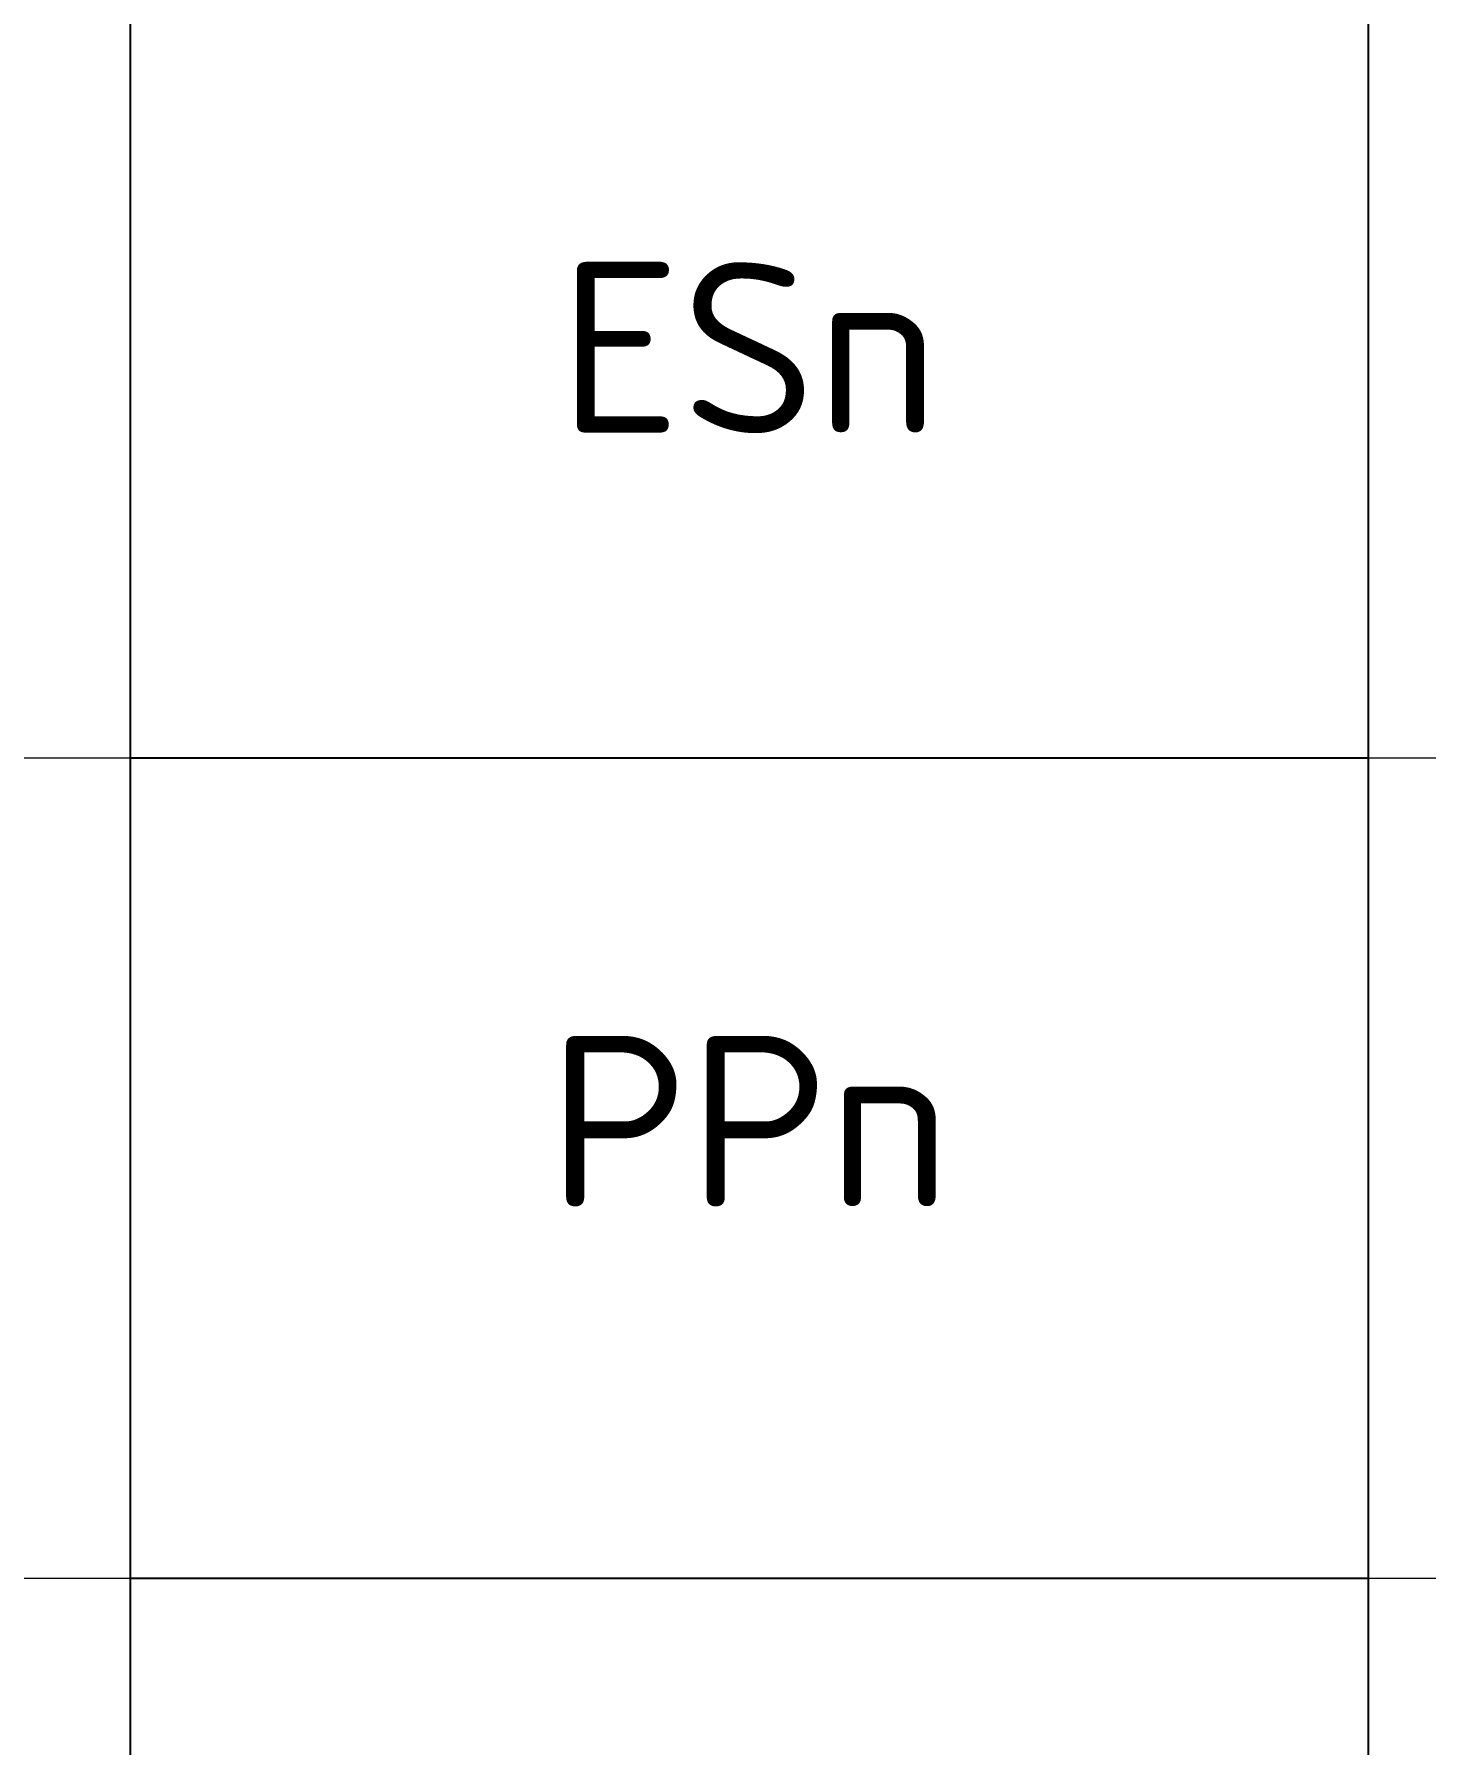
# Model space of a CAD drawing. Header units: millimetres. Extents: x 4247 to 622543, y -201358 to 142419.
# Drawn here: x 5393 to 6532, y -126703 to -125303 of the extents above; entities that cross this region are included whole.
import ezdxf

# ---------------------------------------------------------------- set-up
doc = ezdxf.new("R2010")
doc.units = ezdxf.units.MM
doc.layers.add('Узлы', color=7, linetype='Continuous')
doc.styles.add('ICOCPEUR', font='isocpeur.ttf')

msp = doc.modelspace()

# ---------------------------------------------------------------- linework, layer by layer
at = {"layer": 'Узлы'}
for p, q in [((6484.992, -117005.917), (6484.992, -136665.059)), ((5471.878, -117405.663), (5471.878, -136665.059)), ((5471.878, -125895.135), (6484.992, -125895.135)), ((5471.878, -126566.564), (6484.992, -126566.564))]:
    msp.add_line(p, q, dxfattribs=at)
at = {"layer": 'Узлы', "lineweight": 0}
for p, q in [((4246.895, -125895.135), (5471.878, -125895.135)), ((6484.992, -125895.135), (11926.216, -125895.135)), ((4246.895, -126566.564), (5471.878, -126566.564)), ((6484.992, -126566.564), (11926.216, -126566.564))]:
    msp.add_line(p, q, dxfattribs=at)

# ---------------------------------------------------------------- texts
at = {"layer": 'Узлы', "char_height": 139.881, "width": 1011.43482, "attachment_point": 5, "style": 'ICOCPEUR'}
for s, insert in [('ESn', (5978.435, -125559.42)), ('РРn', (5978.435, -126192.806))]:
    msp.add_mtext(s, dxfattribs=dict(at, insert=insert))

doc.saveas('drawing.dxf')
